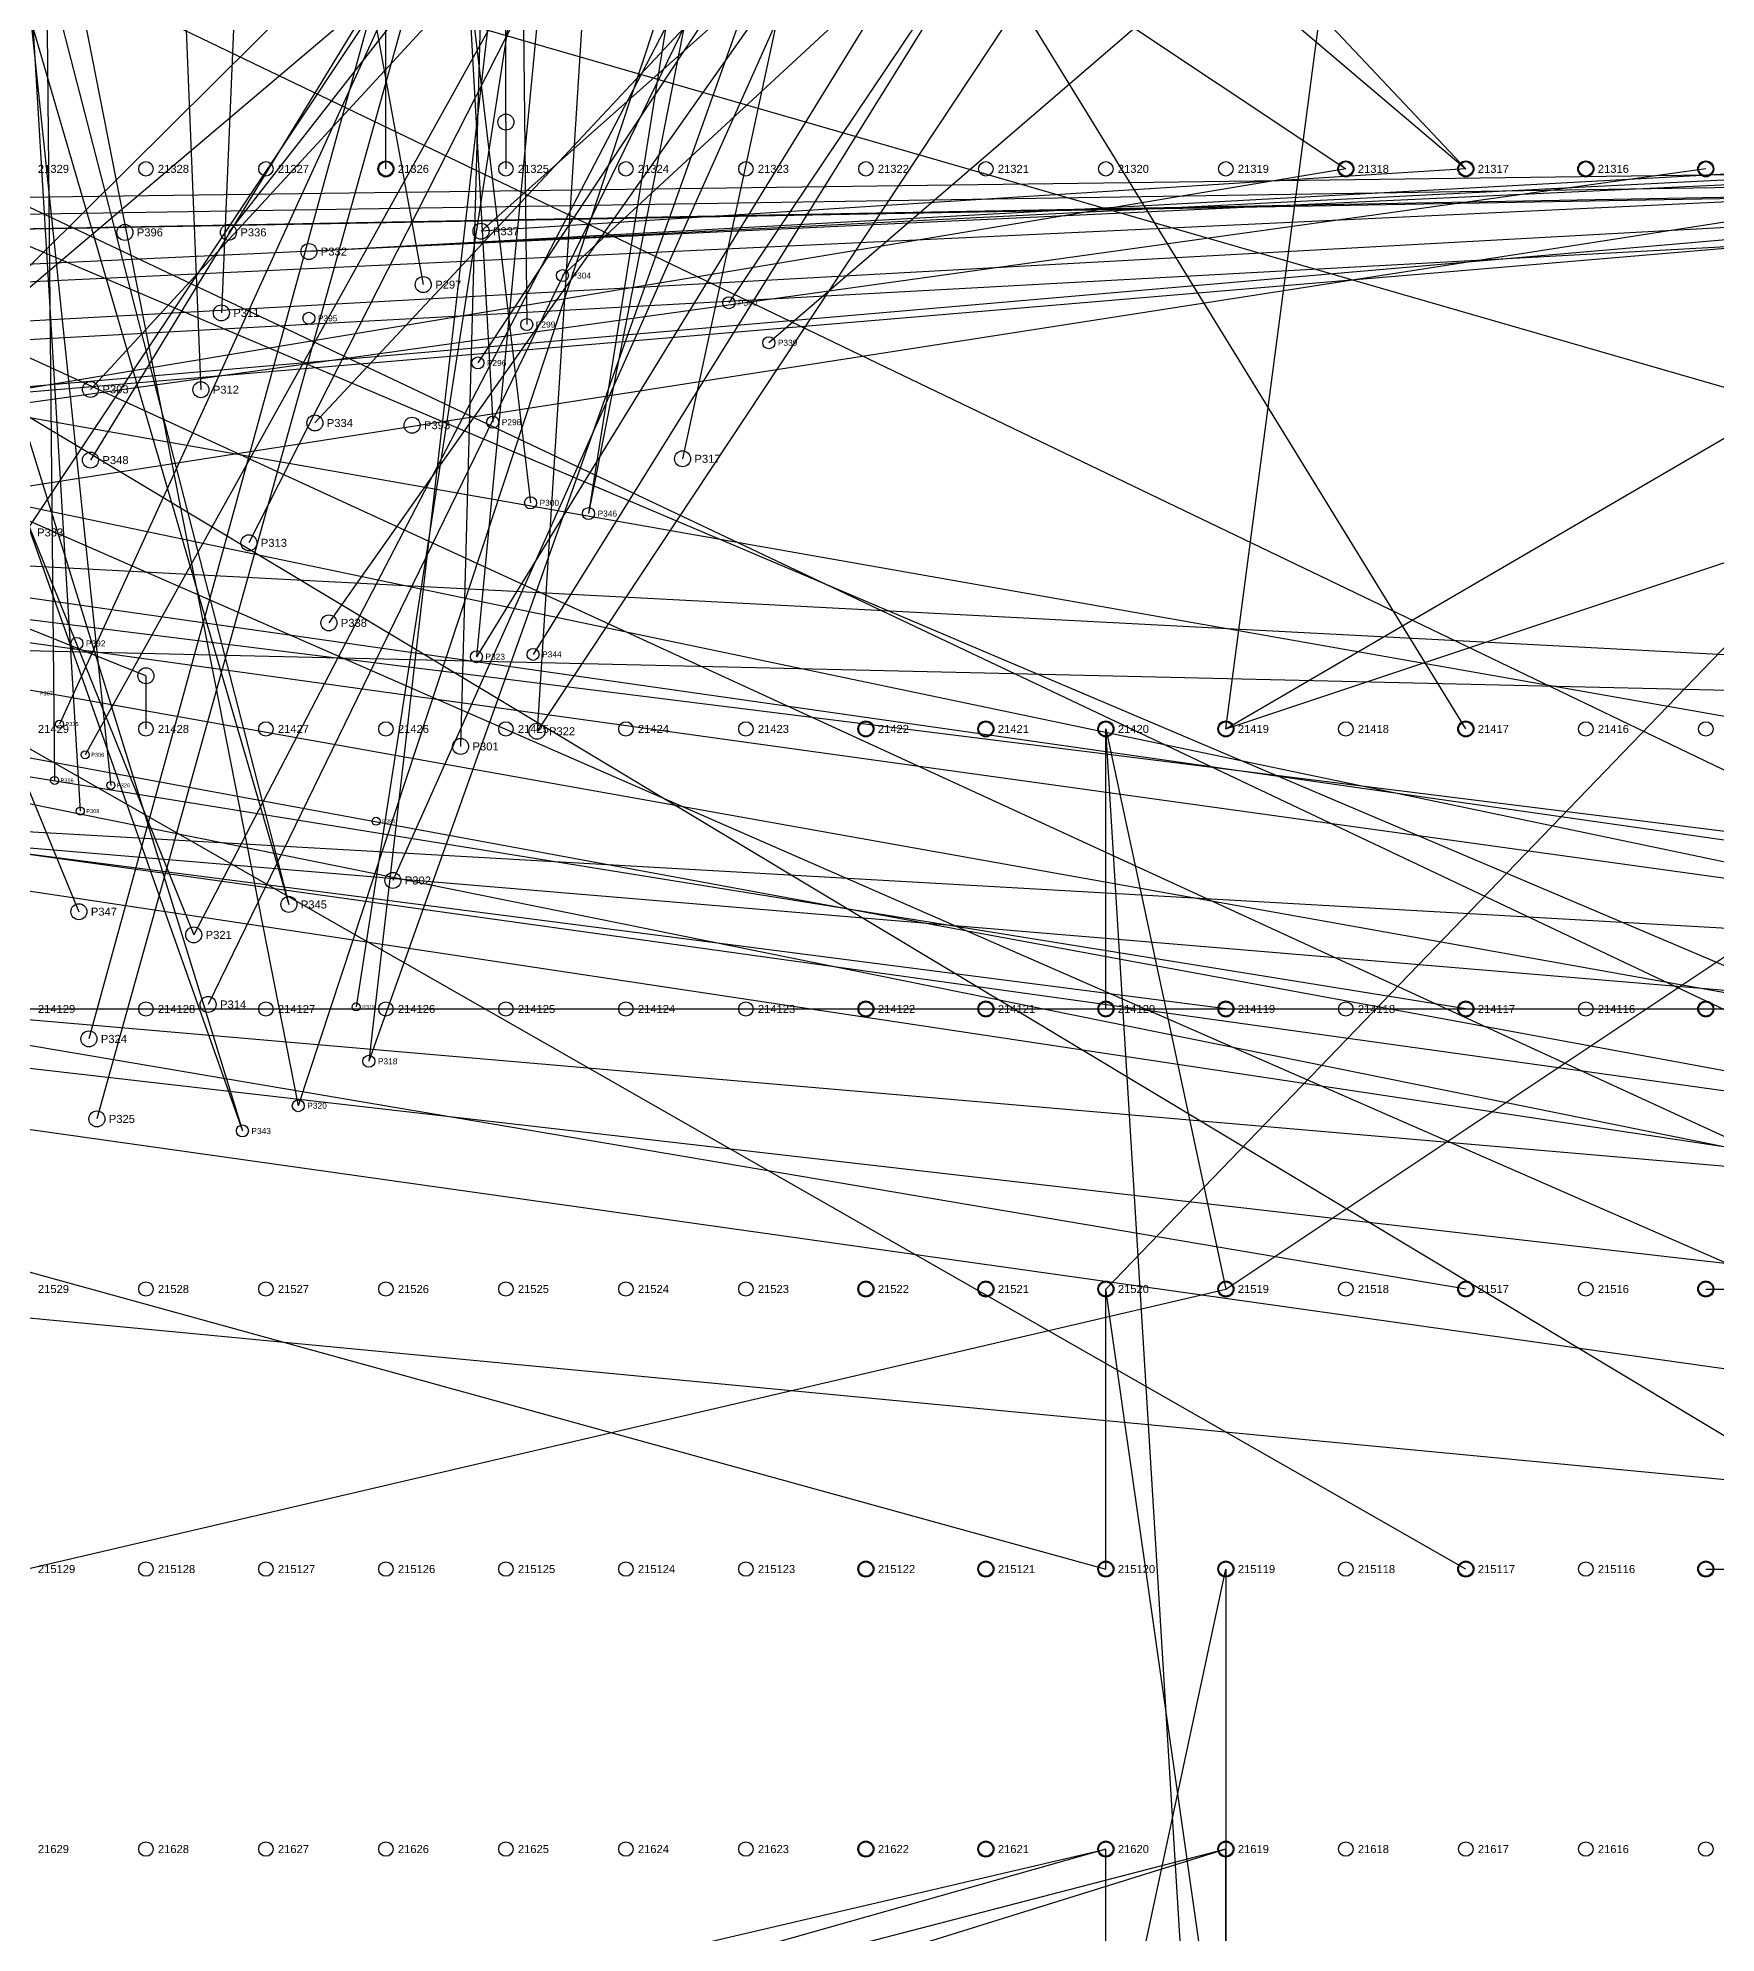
# Model space of a CAD drawing. Extents: x -5 to 376, y -217 to 241.
# Drawn here: x 236.9 to 290.2, y -61.8 to -1.6 of the extents above; entities that cross this region are included whole.
import ezdxf

# ---------------------------------------------------------------- set-up
doc = ezdxf.new("R2010")
doc.units = 0
for name, color, linetype in [('BOTTOM_PROBES', 1, 'CONTINUOUS'), ('BOTTOM_PROBES_LABEL', 12, 'CONTINUOUS'), ('BOTTOM_WIRES_BLACK', 250, 'CONTINUOUS'), ('BOTTOM_WIRES_BLUE', 5, 'CONTINUOUS'), ('BOTTOM_WIRES_RED', 10, 'CONTINUOUS'), ('FIXTURE_INTERFACE_PIN', 4, 'CONTINUOUS'), ('PIN_OFFSET_ARROW', 144, 'CONTINUOUS'), ('TESTER_INTERFACE_PIN', 144, 'CONTINUOUS'), ('TESTER_INTERFACE_PIN_LABEL', 144, 'CONTINUOUS')]:
    doc.layers.add(name, color=color, linetype=linetype)
doc.styles.get("Standard").update_dxf_attribs({"font": 'arial.ttf'})

msp = doc.modelspace()

# ---------------------------------------------------------------- linework, layer by layer
at = {"layer": 'BOTTOM_PROBES'}
for centre, radius in [((239.64392, -7.79526), 0.254), ((242.93068, -7.79526), 0.254), ((250.952, -7.7597), 0.254), ((245.48592, -8.40486), 0.254), ((253.53772, -9.16686), 0.1905), ((249.11812, -9.45388), 0.254), ((242.70716, -10.3505), 0.254), ((258.82092, -10.03046), 0.1905), ((245.48592, -10.52322), 0.1905), ((252.40488, -10.72134), 0.1905), ((260.09092, -11.30046), 0.1905), ((250.8504, -11.94054), 0.1905), ((238.55172, -12.77874), 0.254), ((242.05692, -12.7889), 0.254), ((245.67642, -13.84554), 0.254), ((248.76252, -13.91666), 0.254), ((251.32538, -13.82014), 0.1905), ((238.55172, -15.0241), 0.254), ((257.35026, -14.98346), 0.254), ((252.52426, -16.38046), 0.1905), ((254.36576, -16.72082), 0.1905), ((243.58092, -17.65046), 0.254), ((246.12092, -20.19046), 0.254), ((238.11992, -20.84578), 0.1905), ((252.60554, -21.19122), 0.1905), ((250.80722, -21.26488), 0.1905), ((237.56874, -23.4061), 0.127), ((252.73, -23.63216), 0.254), ((250.30176, -24.11476), 0.254), ((238.38408, -24.37892), 0.127), ((237.41126, -25.19426), 0.127), ((239.20196, -25.35174), 0.127), ((238.22914, -26.16708), 0.127), ((247.61952, -26.48966), 0.127), ((248.15292, -28.36926), 0.254), ((244.85092, -29.13126), 0.254), ((238.18342, -29.35986), 0.254), ((241.82832, -30.09646), 0.254), ((242.28552, -32.30626), 0.254), ((246.98452, -32.38246), 0.127), ((238.50092, -33.39846), 0.254), ((247.39092, -34.10966), 0.1905), ((245.15064, -35.51936), 0.1905), ((238.75492, -35.93846), 0.254), ((243.37518, -36.31946), 0.1905)]:
    msp.add_circle(centre, radius, dxfattribs=at)
at = {"layer": 'BOTTOM_WIRES_BLACK'}
for p, q in [((247.93194, -5.7785), (247.93194, 207.5815)), ((251.74194, -4.2926), (251.74194, 207.5815)), ((274.60194, -23.5585), (305.08194, 207.5815)), ((327.94194, 100.9015), (242.93068, -7.79526)), ((198.40194, 83.1215), (282.22194, -5.7785)), ((297.46194, 74.2315), (236.47654, -17.32026)), ((282.22194, 74.2315), (237.56874, -23.4061)), ((327.94194, 74.2315), (245.67642, -13.84554)), ((312.70194, 74.2315), (246.12092, -20.19046)), ((343.18194, 74.2315), (250.952, -7.7597)), ((198.40194, 65.3415), (282.22194, -5.7785)), ((297.46194, -50.2285), (146.92884, 40.20566)), ((343.18194, -50.2285), (154.95016, 40.24122)), ((327.94194, -50.2285), (149.67458, 34.15538)), ((282.22194, -50.2285), (140.4747, 30.68066)), ((327.94194, -23.5585), (150.11908, 27.81046)), ((312.70194, -50.2285), (141.5669, 24.59482)), ((316.51194, -5.7785), (150.11908, -20.19046)), ((320.32194, -5.7785), (150.11908, -20.19046)), ((305.08194, -5.7785), (154.95016, -7.7597)), ((339.37194, -5.7785), (197.485, -8.40486)), ((343.18194, -5.7785), (197.485, -8.40486)), ((327.94194, -5.7785), (202.95108, -7.7597)), ((293.65194, -5.7785), (245.48592, -8.40486)), ((297.46194, -5.7785), (245.48592, -8.40486)), ((282.22194, -5.7785), (250.952, -7.7597)), ((270.79194, -41.3385), (305.08194, -5.7785)), ((274.60194, -23.5585), (305.08194, -5.7785)), ((274.60194, -23.5585), (327.94194, -5.7785)), ((274.60194, -41.3385), (327.94194, -5.7785)), ((312.70194, -41.3385), (146.92884, -7.79526)), ((343.18194, -41.3385), (154.95016, -7.7597)), ((312.70194, -32.4485), (194.92976, -7.79526)), ((343.18194, -32.4485), (202.95108, -7.7597)), ((327.94194, -41.3385), (149.48408, -8.40486)), ((335.56194, -23.5585), (149.67458, -13.84554)), ((327.94194, -32.4485), (197.6755, -13.84554)), ((282.22194, -41.3385), (140.4747, -17.32026)), ((282.22194, -32.4485), (188.47562, -17.32026)), ((343.18194, -23.5585), (198.12, -20.19046)), ((274.60194, -32.4485), (194.59194, -22.11324)), ((297.46194, -41.3385), (141.5669, -23.4061)), ((297.46194, -32.4485), (189.56782, -23.4061)), ((270.79194, -23.5585), (274.60194, -41.3385)), ((270.79194, -32.4485), (270.79194, -23.5585)), ((274.60194, -85.7885), (270.79194, -23.5585)), ((198.40194, -30.25648), (270.79194, -50.2285)), ((198.40194, -59.1185), (274.60194, -41.3385)), ((270.79194, -50.2285), (270.79194, -41.3385)), ((274.60194, -68.0085), (270.79194, -41.3385)), ((270.79194, -68.0085), (274.60194, -50.2285)), ((274.60194, -50.2285), (274.60194, -76.8985)), ((274.60194, -59.1185), (137.44194, -94.6785)), ((270.79194, -59.1185), (145.06194, -94.6785)), ((274.60194, -59.1185), (160.30194, -94.6785)), ((194.59194, -76.8985), (270.79194, -59.1185)), ((270.79194, -76.8985), (270.79194, -59.1185)), ((274.60194, -76.8985), (274.60194, -59.1185))]:
    msp.add_line(p, q, dxfattribs=at)
at = {"layer": 'BOTTOM_WIRES_BLUE'}
for p, q in [((282.22194, -23.5585), (197.13194, 114.8715)), ((232.69194, 65.3415), (238.22914, -26.16708)), ((236.50194, 65.3415), (237.41126, -25.19426)), ((266.98194, 65.3415), (238.75492, -35.93846)), ((289.84194, 65.3415), (242.28552, -32.30626)), ((278.41194, 65.3415), (245.15064, -35.51936)), ((263.17194, 56.4515), (238.50092, -33.39846)), ((282.22194, 56.4515), (238.55172, -15.0241)), ((286.03194, 56.4515), (248.15292, -28.36926)), ((213.64194, 47.5615), (243.37518, -36.31946)), ((217.45194, 47.5615), (243.37518, -36.31946)), ((225.07194, 47.5615), (244.85092, -29.13126)), ((278.41194, 47.5615), (238.38408, -24.37892)), ((282.22194, 47.5615), (241.82832, -30.09646)), ((259.36194, 47.5615), (246.98452, -32.38246)), ((247.93194, 47.5615), (251.32538, -13.82014)), ((251.74194, 47.5615), (252.40488, -10.72134)), ((266.98194, 47.5615), (254.36576, -16.72082)), ((297.46194, 47.5615), (258.82092, -10.03046)), ((225.07194, 38.6715), (244.85092, -29.13126)), ((286.03194, 38.6715), (238.55172, -12.77874)), ((240.31194, 38.6715), (249.11812, -9.45388)), ((289.84194, 38.6715), (252.60554, -21.19122)), ((263.17194, 38.6715), (254.36576, -16.72082)), ((232.69194, 36.9316), (239.20196, -25.35174)), ((255.55194, 36.86556), (247.39092, -34.10966)), ((240.31194, 29.7815), (242.05692, -12.7889)), ((282.22194, 29.7815), (250.80722, -21.26488)), ((278.41194, 29.7815), (250.8504, -11.94054)), ((266.98194, 29.7815), (257.35026, -14.98346)), ((251.74194, 29.15158), (250.30176, -24.11476)), ((232.69194, 27.74696), (245.15064, -35.51936)), ((255.55194, 28.23972), (250.80722, -21.26488)), ((244.12194, 22.36724), (242.70716, -10.3505)), ((247.93194, 22.56536), (252.52426, -16.38046)), ((217.45194, 20.8915), (238.18342, -29.35986)), ((221.26194, 20.8915), (241.82832, -30.09646)), ((263.17194, 20.8915), (243.58092, -17.65046)), ((266.98194, 20.8915), (247.39092, -34.10966)), ((255.55194, 20.8915), (252.73, -23.63216)), ((282.22194, 20.8915), (252.73, -23.63216)), ((286.03194, 20.8915), (253.53772, -9.16686)), ((297.46194, 20.8915), (260.09092, -11.30046)), ((240.31194, -21.87194), (210.82, -10.03046))]:
    msp.add_line(p, q, dxfattribs=at)
at = {"layer": 'BOTTOM_WIRES_RED'}
for p, q in [((320.32194, 74.2315), (231.92232, -13.52296)), ((335.56194, 74.2315), (231.92232, -13.52296)), ((320.32194, -50.2285), (135.92048, 34.47796)), ((335.56194, -50.2285), (135.92048, 34.47796)), ((225.07194, 29.7815), (278.41194, -5.7785)), ((129.82194, -32.4485), (301.27194, -5.7785)), ((312.70194, -5.7785), (133.15188, -14.24432)), ((301.27194, -5.7785), (135.92048, -13.52296)), ((335.56194, -5.7785), (181.1528, -14.24432)), ((324.13194, -5.7785), (183.9214, -13.52296)), ((289.84194, -5.7785), (229.15372, -14.24432)), ((278.41194, -5.7785), (231.92232, -13.52296)), ((320.32194, -41.3385), (135.92048, -13.52296)), ((335.56194, -41.3385), (135.92048, -13.52296)), ((320.32194, -32.4485), (183.9214, -13.52296)), ((335.56194, -32.4485), (183.9214, -13.52296)), ((133.63194, -21.74748), (335.56194, -50.2285)), ((129.82194, -23.5585), (335.56194, -41.3385)), ((179.35194, -23.5585), (335.56194, -32.4485)), ((133.63194, -32.4485), (320.32194, -50.2285)), ((179.35194, -32.4485), (320.32194, -32.4485)), ((289.84194, -32.4485), (305.08194, -32.4485)), ((289.84194, -41.3385), (305.08194, -41.3385)), ((289.84194, -50.2285), (305.08194, -50.2285))]:
    msp.add_line(p, q, dxfattribs=at)
at = {"layer": 'FIXTURE_INTERFACE_PIN'}
for centre in [(251.74194, -4.2926), (247.93194, -5.7785), (278.41194, -5.7785), (282.22194, -5.7785), (286.03194, -5.7785), (289.84194, -5.7785), (240.31194, -21.87194), (263.17194, -23.5585), (266.98194, -23.5585), (270.79194, -23.5585), (274.60194, -23.5585), (282.22194, -23.5585), (263.17194, -32.4485), (266.98194, -32.4485), (270.79194, -32.4485), (274.60194, -32.4485), (282.22194, -32.4485), (289.84194, -32.4485), (263.17194, -41.3385), (266.98194, -41.3385), (270.79194, -41.3385), (274.60194, -41.3385), (282.22194, -41.3385), (289.84194, -41.3385), (263.17194, -50.2285), (266.98194, -50.2285), (270.79194, -50.2285), (274.60194, -50.2285), (282.22194, -50.2285), (289.84194, -50.2285), (263.17194, -59.1185), (266.98194, -59.1185), (270.79194, -59.1185), (274.60194, -59.1185)]:
    msp.add_circle(centre, 0.254, dxfattribs=at)
at = {"layer": 'PIN_OFFSET_ARROW'}
for p, q in [((251.74194, -4.2926), (251.74194, -5.7785)), ((240.31194, -21.87194), (240.31194, -23.5585))]:
    msp.add_line(p, q, dxfattribs=at)
at = {"layer": 'TESTER_INTERFACE_PIN'}
for centre in [(240.31194, -5.7785), (244.12194, -5.7785), (247.93194, -5.7785), (251.74194, -5.7785), (255.55194, -5.7785), (259.36194, -5.7785), (263.17194, -5.7785), (266.98194, -5.7785), (270.79194, -5.7785), (274.60194, -5.7785), (278.41194, -5.7785), (282.22194, -5.7785), (286.03194, -5.7785), (289.84194, -5.7785), (240.31194, -23.5585), (244.12194, -23.5585), (247.93194, -23.5585), (251.74194, -23.5585), (255.55194, -23.5585), (259.36194, -23.5585), (263.17194, -23.5585), (266.98194, -23.5585), (270.79194, -23.5585), (274.60194, -23.5585), (278.41194, -23.5585), (282.22194, -23.5585), (286.03194, -23.5585), (289.84194, -23.5585), (240.31194, -32.4485), (244.12194, -32.4485), (247.93194, -32.4485), (251.74194, -32.4485), (255.55194, -32.4485), (259.36194, -32.4485), (263.17194, -32.4485), (266.98194, -32.4485), (270.79194, -32.4485), (274.60194, -32.4485), (278.41194, -32.4485), (282.22194, -32.4485), (286.03194, -32.4485), (289.84194, -32.4485), (240.31194, -41.3385), (244.12194, -41.3385), (247.93194, -41.3385), (251.74194, -41.3385), (255.55194, -41.3385), (259.36194, -41.3385), (263.17194, -41.3385), (266.98194, -41.3385), (270.79194, -41.3385), (274.60194, -41.3385), (278.41194, -41.3385), (282.22194, -41.3385), (286.03194, -41.3385), (289.84194, -41.3385), (240.31194, -50.2285), (244.12194, -50.2285), (247.93194, -50.2285), (251.74194, -50.2285), (255.55194, -50.2285), (259.36194, -50.2285), (263.17194, -50.2285), (266.98194, -50.2285), (270.79194, -50.2285), (274.60194, -50.2285), (278.41194, -50.2285), (282.22194, -50.2285), (286.03194, -50.2285), (289.84194, -50.2285), (240.31194, -59.1185), (244.12194, -59.1185), (247.93194, -59.1185), (251.74194, -59.1185), (255.55194, -59.1185), (259.36194, -59.1185), (263.17194, -59.1185), (266.98194, -59.1185), (270.79194, -59.1185), (274.60194, -59.1185), (278.41194, -59.1185), (282.22194, -59.1185), (286.03194, -59.1185), (289.84194, -59.1185)]:
    msp.add_circle(centre, 0.2286, dxfattribs=at)

# ---------------------------------------------------------------- texts
at = {"layer": 'BOTTOM_PROBES_LABEL'}
for s, height, p in [('P396', 0.254, (240.02492, -7.92226)), ('P336', 0.254, (243.31168, -7.92226)), ('P337', 0.254, (251.333, -7.8867)), ('P332', 0.254, (245.86692, -8.53186)), ('P297', 0.254, (249.49912, -9.58088)), ('P304', 0.1905, (253.82347, -9.26211)), ('P311', 0.254, (243.08816, -10.4775)), ('P340', 0.1905, (259.10667, -10.12571)), ('P395', 0.1905, (245.77167, -10.61847)), ('P299', 0.1905, (252.69063, -10.81659)), ('P339', 0.1905, (260.37667, -11.39571)), ('P296', 0.1905, (251.13615, -12.03579)), ('P303', 0.254, (238.93272, -12.90574)), ('P312', 0.254, (242.43792, -12.9159)), ('P334', 0.254, (246.05742, -13.97254)), ('P393', 0.254, (249.14352, -14.04366)), ('P298', 0.1905, (251.61113, -13.91539)), ('P348', 0.254, (238.93272, -15.1511)), ('P317', 0.254, (257.73126, -15.11046)), ('P300', 0.1905, (252.81001, -16.47571)), ('P346', 0.1905, (254.65151, -16.81607)), ('P333', 0.254, (236.85754, -17.44726)), ('P313', 0.254, (243.96192, -17.77746)), ('P338', 0.254, (246.50192, -20.31746)), ('P392', 0.1905, (238.40567, -20.94103)), ('P323', 0.1905, (251.09297, -21.36013)), ('P344', 0.1905, (252.89129, -21.28647)), ('P307', 0.127, (236.94136, -22.49678)), ('P335', 0.127, (237.75924, -23.4696)), ('P301', 0.254, (250.68276, -24.24176)), ('P322', 0.254, (253.111, -23.75916)), ('P306', 0.127, (238.57458, -24.44242)), ('P316', 0.127, (237.60176, -25.25776)), ('P326', 0.127, (239.39246, -25.41524)), ('P308', 0.127, (238.41964, -26.23058)), ('P394', 0.127, (247.81002, -26.55316)), ('P302', 0.254, (248.53392, -28.49626)), ('P347', 0.254, (238.56442, -29.48686)), ('P345', 0.254, (245.23192, -29.25826)), ('P321', 0.254, (242.20932, -30.22346)), ('P314', 0.254, (242.66652, -32.43326)), ('P319', 0.127, (247.17502, -32.44596)), ('P324', 0.254, (238.88192, -33.52546)), ('P318', 0.1905, (247.67667, -34.20491)), ('P320', 0.1905, (245.43639, -35.61461)), ('P325', 0.254, (239.13592, -36.06546)), ('P343', 0.1905, (243.66093, -36.41471))]:
    msp.add_text(s, height=height, dxfattribs=at).set_placement(p)
at = {"layer": 'TESTER_INTERFACE_PIN_LABEL'}
for s, p in [('21329', (236.88294, -5.9055)), ('21328', (240.69294, -5.9055)), ('21327', (244.50294, -5.9055)), ('21326', (248.31294, -5.9055)), ('21325', (252.12294, -5.9055)), ('21324', (255.93294, -5.9055)), ('21323', (259.74294, -5.9055)), ('21322', (263.55294, -5.9055)), ('21321', (267.36294, -5.9055)), ('21320', (271.17294, -5.9055)), ('21319', (274.98294, -5.9055)), ('21318', (278.79294, -5.9055)), ('21317', (282.60294, -5.9055)), ('21316', (286.41294, -5.9055)), ('21429', (236.88294, -23.6855)), ('21428', (240.69294, -23.6855)), ('21427', (244.50294, -23.6855)), ('21426', (248.31294, -23.6855)), ('21425', (252.12294, -23.6855)), ('21424', (255.93294, -23.6855)), ('21423', (259.74294, -23.6855)), ('21422', (263.55294, -23.6855)), ('21421', (267.36294, -23.6855)), ('21420', (271.17294, -23.6855)), ('21419', (274.98294, -23.6855)), ('21418', (278.79294, -23.6855)), ('21417', (282.60294, -23.6855)), ('21416', (286.41294, -23.6855)), ('214129', (236.88294, -32.5755)), ('214128', (240.69294, -32.5755)), ('214127', (244.50294, -32.5755)), ('214126', (248.31294, -32.5755)), ('214125', (252.12294, -32.5755)), ('214124', (255.93294, -32.5755)), ('214123', (259.74294, -32.5755)), ('214122', (263.55294, -32.5755)), ('214121', (267.36294, -32.5755)), ('214120', (271.17294, -32.5755)), ('214119', (274.98294, -32.5755)), ('214118', (278.79294, -32.5755)), ('214117', (282.60294, -32.5755)), ('214116', (286.41294, -32.5755)), ('21529', (236.88294, -41.4655)), ('21528', (240.69294, -41.4655)), ('21527', (244.50294, -41.4655)), ('21526', (248.31294, -41.4655)), ('21525', (252.12294, -41.4655)), ('21524', (255.93294, -41.4655)), ('21523', (259.74294, -41.4655)), ('21522', (263.55294, -41.4655)), ('21521', (267.36294, -41.4655)), ('21520', (271.17294, -41.4655)), ('21519', (274.98294, -41.4655)), ('21518', (278.79294, -41.4655)), ('21517', (282.60294, -41.4655)), ('21516', (286.41294, -41.4655)), ('215129', (236.88294, -50.3555)), ('215128', (240.69294, -50.3555)), ('215127', (244.50294, -50.3555)), ('215126', (248.31294, -50.3555)), ('215125', (252.12294, -50.3555)), ('215124', (255.93294, -50.3555)), ('215123', (259.74294, -50.3555)), ('215122', (263.55294, -50.3555)), ('215121', (267.36294, -50.3555)), ('215120', (271.17294, -50.3555)), ('215119', (274.98294, -50.3555)), ('215118', (278.79294, -50.3555)), ('215117', (282.60294, -50.3555)), ('215116', (286.41294, -50.3555)), ('21629', (236.88294, -59.2455)), ('21628', (240.69294, -59.2455)), ('21627', (244.50294, -59.2455)), ('21626', (248.31294, -59.2455)), ('21625', (252.12294, -59.2455)), ('21624', (255.93294, -59.2455)), ('21623', (259.74294, -59.2455)), ('21622', (263.55294, -59.2455)), ('21621', (267.36294, -59.2455)), ('21620', (271.17294, -59.2455)), ('21619', (274.98294, -59.2455)), ('21618', (278.79294, -59.2455)), ('21617', (282.60294, -59.2455)), ('21616', (286.41294, -59.2455))]:
    msp.add_text(s, height=0.254, dxfattribs=at).set_placement(p)

doc.saveas('drawing.dxf')
